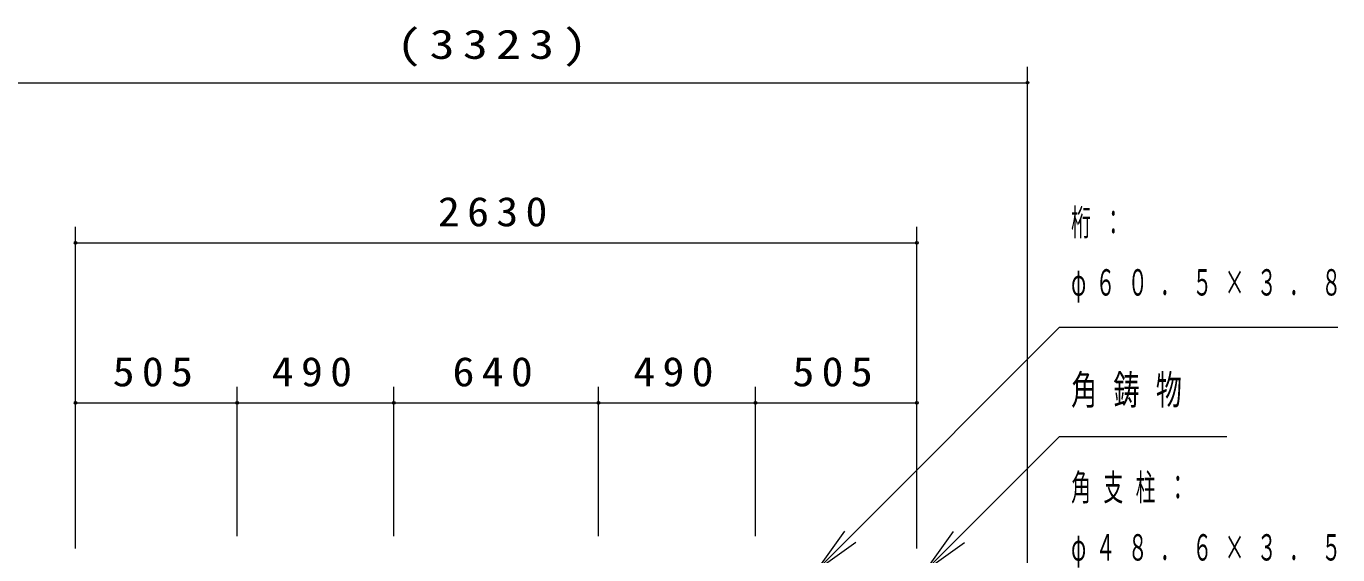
# Model space of a CAD drawing. Units: millimetres on the paper, with parts at other scales. Extents: x 197 to 617, y 140 to 437.
# Drawn here: x 253.3 to 335.3, y 254.1 to 287.1 of the extents above; entities that cross this region are included whole.
import ezdxf

# ---------------------------------------------------------------- set-up
doc = ezdxf.new("R2010")
doc.units = ezdxf.units.MM
doc.layers.add('補助', color=2, linetype='Continuous', lineweight=13)
doc.styles.add('ＭＳ ゴシック', font='')
doc.styles.get('ＭＳ ゴシック').set_extended_font_data('MS Gothic')

# ---------------------------------------------------------------- blocks, each defined once
blk = doc.blocks.new('dimension_origin')
at = {"color": 0, "linetype": 'Continuous', "lineweight": -2}
blk.add_circle((0, 0), 1.25, dxfattribs=at)

msp = doc.modelspace()

# ---------------------------------------------------------------- linework, layer by layer
at = {"layer": '補助'}
for p, q in [((315.856, 215.455), (315.856, 284.55)), ((249.388, 283.55), (315.856, 283.55)), ((256.342, 254.455), (256.342, 274.55)), ((308.942, 254.455), (308.942, 274.55)), ((256.342, 273.55), (308.942, 273.55)), ((304.764, 255.182), (317.856, 268.274)), ((317.856, 268.274), (318.856, 268.274)), ((318.856, 268.274), (335.251, 268.274)), ((256.342, 254.455), (256.342, 264.55)), ((266.442, 255.22), (266.442, 264.55)), ((266.442, 255.22), (266.442, 264.55)), ((276.242, 255.22), (276.242, 264.55)), ((276.242, 255.22), (276.242, 264.55)), ((289.042, 255.22), (289.042, 264.55)), ((289.042, 255.22), (289.042, 264.55)), ((298.842, 255.22), (298.842, 264.55)), ((298.842, 255.22), (298.842, 264.55)), ((308.942, 254.455), (308.942, 264.55)), ((256.342, 263.55), (266.442, 263.55)), ((266.442, 263.55), (276.242, 263.55)), ((276.242, 263.55), (289.042, 263.55)), ((289.042, 263.55), (298.842, 263.55)), ((298.842, 263.55), (308.942, 263.55)), ((311.564, 255.154), (317.856, 261.446)), ((317.856, 261.446), (318.856, 261.446)), ((318.856, 261.446), (328.309, 261.446)), ((304.41, 255.535), (302.642, 253.06)), ((302.642, 253.06), (304.764, 255.182)), ((311.21, 255.507), (309.443, 253.033)), ((309.443, 253.033), (311.564, 255.154)), ((305.117, 254.828), (302.642, 253.06)), ((311.918, 254.8), (309.443, 253.033))]:
    msp.add_line(p, q, dxfattribs=at)

# ---------------------------------------------------------------- block references
at = {"layer": '補助', "xscale": 0.0667, "yscale": 0.0667, "rotation": 180}
for p in [(315.856, 283.55), (308.942, 273.55), (266.442, 263.55), (276.242, 263.55), (289.042, 263.55), (298.842, 263.55), (308.942, 263.55)]:
    msp.add_blockref('dimension_origin', p, dxfattribs=at)
at = {"layer": '補助', "xscale": 0.0667, "yscale": 0.0667}
for p in [(256.342, 273.55), (256.342, 263.55), (266.442, 263.55), (276.242, 263.55), (289.042, 263.55), (298.842, 263.55)]:
    msp.add_blockref('dimension_origin', p, dxfattribs=at)

# ---------------------------------------------------------------- texts
at = {"layer": '補助', "style": 'ＭＳ ゴシック'}
for s, insert, char_height, attachment_point in [('\\T1.33;\\W1.25;(3323)', (282.622, 284.55), 1.833, 8), ('\\T1.33;\\W1.1;2630', (282.642, 274.55), 1.833, 8), ('\\T1.63;\\W0.55;桁：', (318.581, 275.649), 1.65, 1), ('\\T1.63;\\W0.55;φ６０．５×３．８', (318.581, 271.899), 1.65, 1), ('\\T1.33;\\W1.1;505', (261.392, 264.55), 1.833, 8), ('\\T1.33;\\W1.1;490', (271.342, 264.55), 1.833, 8), ('\\T1.33;\\W1.1;640', (282.642, 264.55), 1.833, 8), ('\\T1.33;\\W1.1;490', (293.942, 264.55), 1.833, 8), ('\\T1.33;\\W1.1;505', (303.892, 264.55), 1.833, 8), ('\\T1.63;\\W0.65;角鋳物', (318.581, 265.279), 1.833, 1), ('\\T1.63;\\W0.55;角支柱：', (318.581, 259.091), 1.65, 1), ('\\T1.63;\\W0.55;φ４８．６×３．５', (318.581, 255.341), 1.65, 1)]:
    msp.add_mtext(s, dxfattribs=dict(at, insert=insert, char_height=char_height, attachment_point=attachment_point))

doc.saveas('drawing.dxf')
